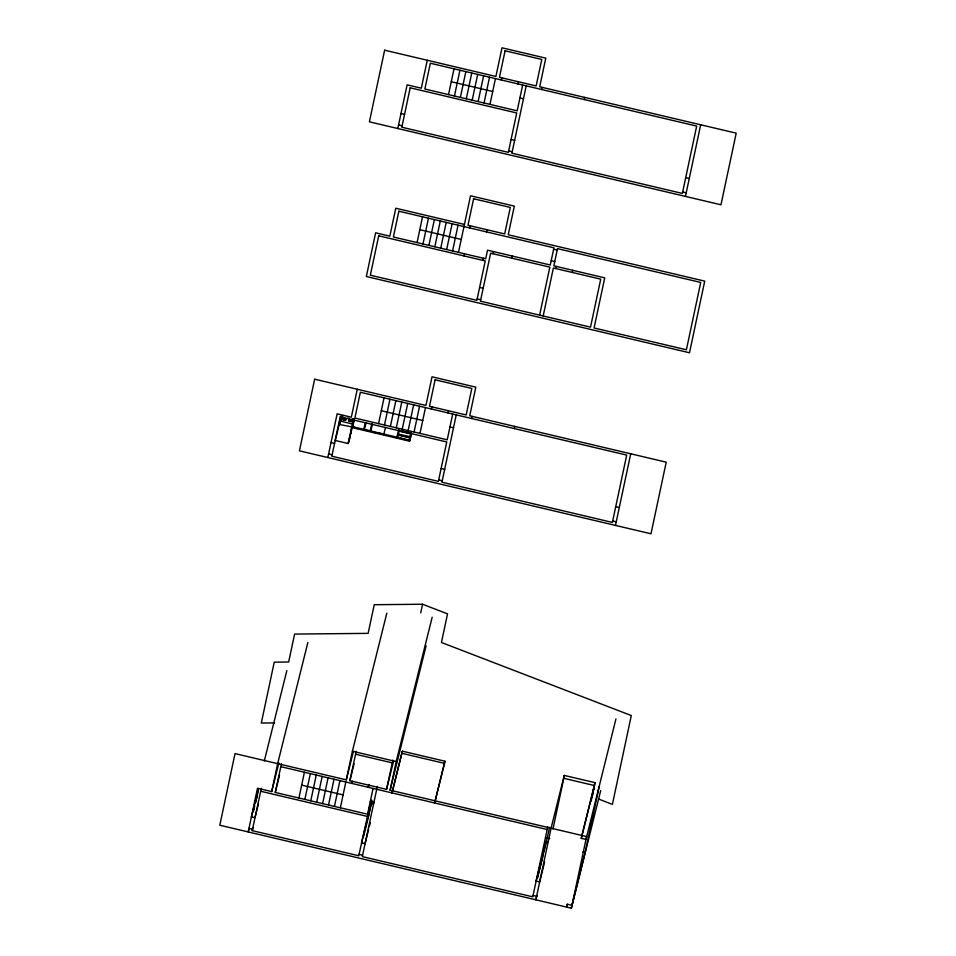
<?xml version="1.0" encoding="UTF-8"?>
<svg xmlns="http://www.w3.org/2000/svg" width="956" height="956" viewBox="0 0 956 956"><rect width="100%" height="100%" fill="white"/><g stroke="black" fill="none" stroke-linecap="round" stroke-linejoin="round"><path stroke-width="1.43" d="M327.836 457.542L337.133 413.84L351.33 417.198L357.269 389.259M397.804 128.534L407.101 84.833L421.309 88.191L427.248 60.252M371.119 800.088L358.751 855.775L252.217 830.633L261.299 788.401M341.041 416.159L339.213 424.452L352.513 427.009M339.679 424.56L341.65 415.645M342.834 415.681L341.615 421.417L352.035 423.867L352.943 419.576M248.919 829.067L248.213 831.935L257.499 788.246L271.707 791.592L277.646 763.665L307.856 642.528M352.752 419.194L352.083 419.887L352.656 419.565M352.561 419.995L352.776 418.991L352.214 419.314M339.798 421.99L335.197 440.465L348.211 443.536L351.868 426.555L409.861 440.238M350.35 436.008L348.546 442.174M350.888 433.51L351.736 427.129M352.645 425.575L354.114 418.668M358.01 428.611L352.573 426.723M373.079 788.437L367.594 814.225L275.256 792.44L281.446 763.82M363.698 429.352L364.415 429.519M366.136 422.636L364.284 430.08L370.091 430.857M370.809 431.025L372.529 424.141M298.929 798.021L304.414 772.233M378.564 423.616L384.049 397.827M417.055 242.585L422.54 216.797M448.531 94.608L454.016 68.82M304.856 799.419L310.341 773.631M384.479 425.014L389.964 399.226M422.982 243.983L428.467 218.195M454.447 96.006L459.932 70.218M373.581 432.279L383.822 434.096M310.772 800.817L316.257 775.029M390.395 426.412L395.88 400.624M428.897 245.381L434.383 219.593M460.374 97.404L465.847 71.616M316.687 802.215L322.172 776.427M396.31 427.81L401.795 402.022M434.813 246.779L440.298 220.991M466.289 98.803L471.774 73.015M407.579 440.298L397.553 437.334M398.198 434.789L409.801 437.525M399.19 430.833L410.793 433.57M322.602 803.614L328.087 777.826M402.237 429.208L407.722 403.42M440.74 248.178L446.225 222.389M472.204 100.201L477.689 74.413M328.529 805L334.014 779.224M408.152 430.606L413.637 404.818M446.655 249.576L452.14 223.788M478.12 101.599L483.605 75.811M410.04 436.593L398.377 434.132M353.887 418.525L351.629 427.499L409.634 441.182L411.247 433.594M334.445 806.398L339.93 780.61M414.067 432.004L419.553 406.216M452.57 250.974L458.055 225.186M484.047 102.997L489.532 77.209M340.36 807.796L345.845 782.008M600.703 790.564L571.365 908.2L219.796 825.231L235.033 753.603L346.299 779.857L352.394 751.213L386.822 613.166M419.995 433.391L425.48 407.603M458.486 252.36L470.531 195.777L514.328 206.114L508.234 234.77L704.727 281.136L689.491 352.764L366.339 276.511L375.624 232.81L389.833 236.168L395.772 208.229L464.437 224.433M489.962 104.383L495.447 78.607M393.597 761.084L386.547 789.357L349.86 780.705L356.194 751.368M351.772 783.406L352.226 781.255M431.395 409.001L431.849 406.862M463.947 255.909L464.413 253.758M469.898 227.97L470.352 225.831M501.362 79.993L501.816 77.854M368.801 785.175L368.335 787.314L369.04 784.494M447.97 412.92L448.424 410.769M486.461 231.89L486.927 229.739M517.937 83.913L518.391 81.762M482.888 260.379L483.354 258.228M452.702 414.032L447.217 439.82L354.879 418.035L360.364 392.247L626.706 455.092L612.39 522.43L441.935 482.206L456.251 414.868M522.669 85.024L517.184 110.812L424.858 89.028L430.343 63.239L696.685 126.084L682.357 193.423L511.902 153.199L526.218 85.861M368.932 814.751L371.37 803.291L373.736 803.841M493.009 253.734L493.463 251.595M420.736 612.832L422.564 604.24L447.539 613.848L441.445 642.492L631.295 715.542L612.402 804.366L598.54 799.025M386.547 789.357L392.892 760.032M571.365 908.2L586.602 836.572L390.108 790.194L396.202 761.55L432.172 617.229M471.643 418.501L472.097 416.35M541.61 89.494L542.064 87.343M402.345 751.165L392.008 792.906L402.345 751.165L444.958 761.227L434.633 802.956L444.958 761.227M511.95 258.204L512.404 256.065M514.256 428.563L514.71 426.412M584.224 99.555L584.678 97.404M539.614 315.145L549.82 267.142L490.643 253.185L480.426 301.176L590.521 327.155L600.726 279.164L553.381 267.991L543.175 315.982M555.747 268.54L556.201 266.401M572.321 272.46L572.775 270.309M547.788 826.665L532.767 896.836L362.3 856.612L377.333 786.441M542.936 855.811L545.984 841.483L548.35 842.045M549.604 827.382L544.048 851.593M615.485 525.418L630.721 453.789M685.452 196.41L700.688 124.782M591.071 801.283L595.026 782.665L564.255 775.4L563.646 778.268L594.417 785.533L581.26 838.316L585.992 839.428L615.939 718.924M552.998 828.936L563.968 777.359M581.26 838.316L595.026 782.665M592.003 797.519L594.142 787.493M567.35 904.233L566.633 907.077L567.243 904.221L571.975 905.332L585.144 852.549L599.149 786.645M264.298 760.988L286.836 670.61M258.455 788.616L251.404 816.902L254.965 817.739L258.49 803.602M253.197 811.393L254.607 805.741M255.312 802.909L258.49 790.182M253.221 811.859L254.643 806.123M255.36 803.243L257.511 794.639M352.083 419.887L352.274 419.087M348.211 443.536L354.353 418.644M352.453 427.296L354.294 419.839M252.217 830.633L252.922 827.8M271.707 791.592L278.865 762.9M363.579 429.913L365.431 422.468M275.256 792.44L279.487 775.471M369.972 431.431L371.824 423.974M383.703 434.669L385.483 427.499M396.728 437.74L398.867 429.148M397.433 437.908L399.285 430.511M409.037 440.644L410.972 432.817L400.731 430.857M409.634 441.182L411.51 433.666M346.299 779.857L353.35 751.583M349.86 780.705L354.09 763.736M372.075 800.459L361.499 842.881L365.049 843.718L368.574 829.581M363.34 837.384L369.327 813.353M371.442 804.868L372.147 802.036M369.279 826.749L370.33 822.507M390.108 790.194L426.089 645.886M545.984 841.483L536.113 881.073L539.662 881.91L544.597 862.121M542.59 857.221L537.296 878.433L543.343 854.413M564.255 775.4L551.086 828.183L535.862 899.823L536.925 895.545M349.107 420.15L351.007 420.437M422.564 604.24L374.238 604.706L368.144 633.362L294.603 634.079L288.664 662.006L274.252 662.15L261.311 723.035L274.635 722.903M451.268 81.714L492.699 91.501M519.933 97.918L523.482 98.755M685.715 177.661L689.264 178.497M401.006 113.489L404.555 114.326M511.09 139.468L514.651 140.305M398.568 124.949L402.118 125.786M508.652 150.929L512.213 151.765M682.668 191.989L686.217 192.825M553.632 249.241L557.181 250.078M419.804 229.691L461.234 239.466M551.194 260.701L554.743 261.538M479.625 287.445L483.174 288.282M477.187 298.905L480.737 299.742M381.301 410.721L422.731 420.497M449.953 426.926L453.514 427.762M400.767 430.714L410.913 433.104M399.13 431.12L410.721 433.857M398.138 435.076L409.742 437.812M370.032 431.144L370.737 431.311M615.736 506.668L619.297 507.505M331.039 442.497L334.588 443.333M441.122 468.476L444.671 469.312M328.601 453.957L332.15 454.793M438.685 479.936L442.234 480.772M612.688 520.996L616.25 521.833M401.879 753.316L444.504 763.378M352.394 751.213L396.202 761.55M355.489 754.2L392.187 762.852M280.741 766.652L547.083 829.497M546.868 837.886L549.76 838.567M301.678 785.127L343.108 794.902M370.33 801.331L373.88 802.168M582.766 851.987L585.144 852.549M260.594 791.233L367.128 816.376M248.966 828.362L252.527 829.199M359.062 854.341L362.611 855.178M533.066 895.402L536.615 896.238M348.844 418.226A1.219 0.729 14 0 1 347.434 418.25M348.868 420.09A1.219 0.729 14 0 1 350.207 419.66A1.219 0.729 14 0 1 351.246 420.652M314.655 379.197L299.431 450.838L651 533.795L666.224 462.166L469.731 415.8L475.825 387.144L432.028 376.807L425.934 405.464L314.655 379.197M384.635 50.19L369.398 121.83L720.967 204.787L736.204 133.159L539.698 86.793L545.792 58.137L501.996 47.8L495.901 76.456L384.635 50.19M340.228 416.828L331.84 456.227L438.374 481.37L446.763 441.971L340.228 416.828M378.719 235.797L370.342 275.197L476.877 300.339L485.254 260.94L378.719 235.797M410.196 87.821L401.819 127.22L508.353 152.363L516.73 112.963L410.196 87.821M398.867 211.216L393.382 237.004L485.72 258.789L487.548 250.197L550.286 265.003L553.942 247.807L398.867 211.216M435.123 379.795L429.483 406.3L466.181 414.952L471.81 388.459L435.123 379.795M473.614 198.764L467.986 225.269L504.684 233.921L510.313 207.428L473.614 198.764M505.091 50.788L499.45 77.293L536.149 85.944L541.789 59.451L505.091 50.788M557.491 248.644L553.835 265.84L604.73 277.849L594.07 327.992L686.396 349.776L700.724 282.45L557.491 248.644M343.969 418.776C344.817 421.405 347.004 417.712 343.969 418.776M343.873 419.158C344.734 421.787 346.909 418.095 343.873 419.158M349.083 420.389C349.932 423.018 352.119 419.325 349.083 420.389M343.813 419.827A1.219 0.729 14 0 0 345.857 419.971A1.219 0.729 14 0 0 344.59 418.752A1.219 0.729 14 0 0 343.813 419.827M349.024 421.058A1.219 0.729 14 0 0 351.067 421.202A1.219 0.729 14 0 0 349.8 419.983A1.219 0.729 14 0 0 349.024 421.058M343.909 419.445A1.219 0.729 14 0 0 345.953 419.6A1.219 0.729 14 0 0 344.686 418.381A1.219 0.729 14 0 0 343.909 419.445"/></g></svg>
